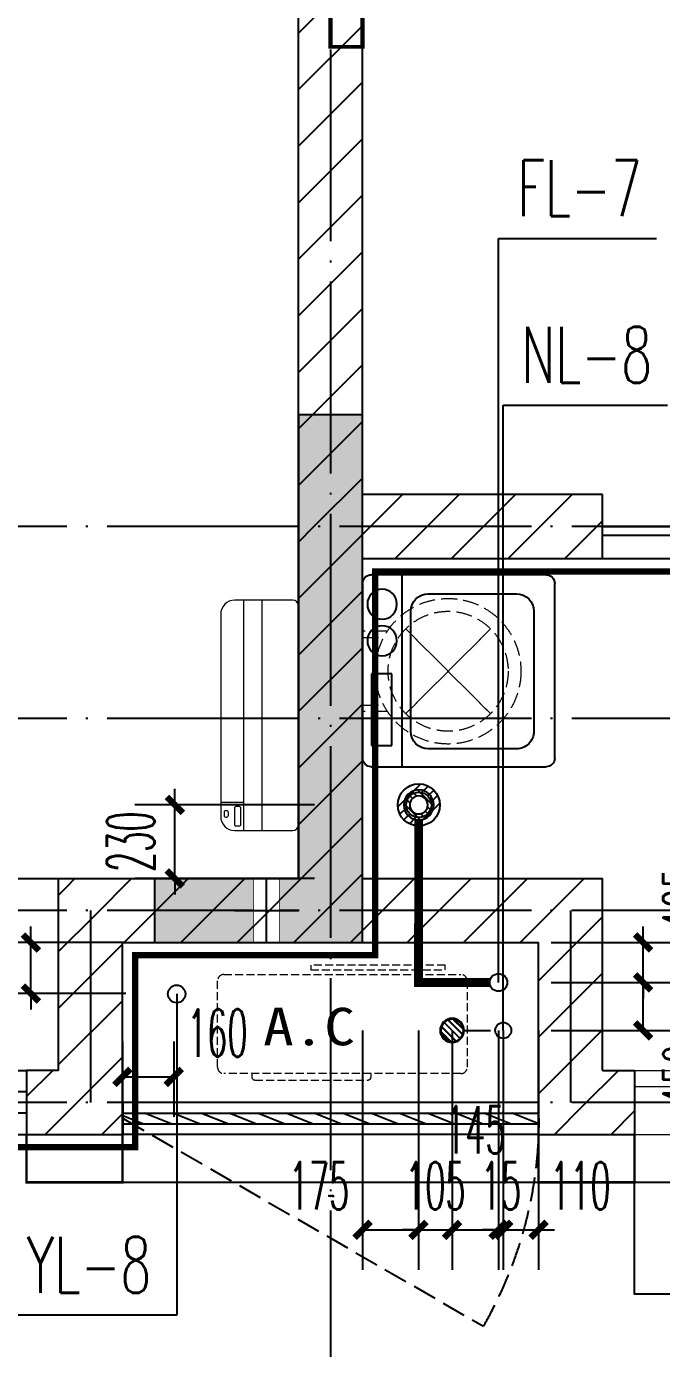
# Model space of a CAD drawing. Extents: x 27938 to 1507990, y 110129 to 923079.
# Drawn here: x 1241014 to 1242998, y 580054 to 584188 of the extents above; entities that cross this region are included whole.
import ezdxf

# ---------------------------------------------------------------- set-up
doc = ezdxf.new("R2010")
doc.units = 0
doc.header["$LTSCALE"] = 1000
doc.header["$MEASUREMENT"] = 0
for name, pattern in [('$1$DASH', [0.35, 0.25, -0.1]), ('DASH', [0.35, 0.25, -0.1]), ('DOTE', [2.42, 2, -0.2, 0.02, -0.2])]:
    doc.linetypes.add(name, pattern=pattern)
for name, color, linetype in [('----建筑底图', 8, 'Continuous'), ('3.5方案汇报，与郭总、侯月琴确定户型_t8$0$2020.03.04 -1安徽标准化洋房户型(UA）_t8_t8$0$看线', 154, 'Continuous'), ('COLUMN', 9, 'Continuous'), ('DIM_SYMB', 3, 'Continuous'), ('DIM_凝结', 150, 'Continuous'), ('DIM_废水', 31, 'Continuous'), ('DIM_雨水', 4, 'Continuous'), ('DOTE', 1, 'Continuous'), ('EQUIP_地漏', 7, 'Continuous'), ('LVTRY', 6, 'Continuous'), ('PIPE-废水', 31, 'TG_F'), ('PUB_HATCH', 8, 'Continuous'), ('PUB_TEXT', 4, 'Continuous'), ('VPIPE-凝结', 150, 'N'), ('VPIPE-废水', 31, 'Continuous'), ('VPIPE-雨水', 4, 'Y'), ('WALL', 9, 'Continuous'), ('WINDOW', 4, 'Continuous'), ('WINDOW_TEXT', 7, 'Continuous'), ('机电标识类', 1, 'Continuous'), ('看线', 251, 'Continuous')]:
    doc.layers.add(name, color=color, linetype=linetype)
for name, color, linetype, lineweight in [('EQUIP-消防', 3, 'Continuous', 20), ('平面-栏杆', 135, 'Continuous', 15), ('平面-看线', 45, 'Continuous', 15), ('平面-空调室内机', 176, 'Continuous', 9), ('平面-空调预留孔', 173, 'Continuous', 15), ('空调', 76, 'Continuous', 13), ('粉刷', 251, 'Continuous', 9)]:
    doc.layers.add(name, color=color, linetype=linetype, lineweight=lineweight)
doc.styles.add('_TCH_DIM_T3', font='SIMPLEX.shx', dxfattribs={"width": 0.494118, "bigfont": 'GBCBIG.shx'})
doc.styles.add('_TCH_WINDOW', font='SIMPLEX.shx', dxfattribs={"width": 0.7, "height": 3.5, "bigfont": 'GBCBIG.shx'})
doc.styles.add('_TWT_SERIAL', font='SIMPLEX', dxfattribs={"width": 0.8, "height": 3.5, "bigfont": 'HZTXT'})
doc.styles.get("Standard").update_dxf_attribs({"font": 'gbenor.shx', "bigfont": 'gbcbig.shx'})
doc.styles.add('TG_LINETYPE', font='SIMPLEX', dxfattribs={"width": 0.8, "height": 3, "bigfont": 'HZTXT'})
doc.styles.add('房间名称', font='TSSDENG', dxfattribs={"width": 0.8, "bigfont": 'HZTXT'})
doc.styles.add('黑体', font='simhei.ttf')
doc.linetypes.add('N', pattern='A,3,-0.2,["N",Standard,S=0.25,R=0,X=-0.1,Y=-0.115],-0.2', length=3.4)
doc.linetypes.add('TG_F', pattern='A,2,-0.3,["F",TG_LINETYPE,S=0.1,R=0,X=-0.23,Y=-0.15],0', length=2.3)
doc.linetypes.add('Y', pattern='A,3,-0.2,["Y",Standard,S=0.25,R=0,X=-0.1,Y=-0.115],-0.2', length=3.4)
doc.dimstyles.new('_TWT_ARCH&&50', dxfattribs={"dimtxt": 148.75, "dimasz": 50, "dimexe": 125, "dimexo": 150, "dimgap": 63.125, "dimtad": 1, "dimdec": 0, "dimzin": 0, "dimdsep": 46, "dimtxsty": '_TCH_DIM_T3', "dimblk": 'ARCHTICK', "dimcen": 0.09, "dimclrt": 7, "dimazin": 2, "dimtfac": 1, "dimtdec": 0, "dimtix": 1, "dimtmove": 2, "dimatfit": 3, "dimfxl": 100, "dimtolj": 1, "dimtzin": 0, "dimarcsym": 0})
pattern_1 = [(45, (0, 89.76), (-88.3884, 88.3884), [])]

# ---------------------------------------------------------------- blocks, each defined once
blk = doc.blocks.new('GFDGFSDFGD')
at = {"layer": 'PUB_HATCH'}
blk.add_hatch(color=256, dxfattribs=at).paths.add_polyline_path([(460766.6, 364323.7), (461416.6, 364323.7), (461416.6, 365973.7), (461216.6, 365973.7), (461216.6, 364523.7), (460766.6, 364523.7)])
at = {"layer": 'COLUMN', "color": 6}
for p, q in [((461416.6, 365973.7), (461216.6, 365973.7)), ((461216.6, 365973.7), (461216.6, 364523.7)), ((461416.6, 364323.7), (461416.6, 365973.7)), ((461216.6, 364523.7), (460766.6, 364523.7)), ((460766.6, 364523.7), (460766.6, 364323.7)), ((460766.6, 364323.7), (461416.6, 364323.7))]:
    blk.add_line(p, q, dxfattribs=at)
blk = doc.blocks.new('dongkong')
blk.add_wipeout([(-603756, 210771), (-603756, 210570.8), (-603836, 210570.8), (-603836, 210771)])
at = {"layer": '机电标识类', "color": 250, "linetype": 'DASH', "ltscale": 400}
for p, q in [((-603796, 210771), (-603796, 210570.8)), ((-603896, 210670.7), (-603696, 210670.7))]:
    blk.add_line(p, q, dxfattribs=at)
at = {"layer": '空调', "color": 6, "linetype": 'DASH', "const_width": 2}
blk.add_lwpolyline([(-603756, 210771), (-603756, 210570.8), (-603836, 210570.8), (-603836, 210771)], close=True, dxfattribs=at)
blk = doc.blocks.new('A$C001338C2')
for p, q in [((845, 303.6), (55, 303.6)), ((109.1, 214.8), (109.1, 303.6)), ((0, 248.6), (0, 22)), ((900, 22), (900, 248.6)), ((22, 0), (878, 0))]:
    blk.add_line(p, q)
at = {"lineweight": 5}
for p, q in [((900, 214.8), (0, 214.8)), ((900, 143.2), (0, 143.2))]:
    blk.add_line(p, q, dxfattribs=at)
for points in [[(73.1, 275), (56.8, 275, -0.414214), (51.3, 280.5), (51.3, 283.4, -0.414214), (56.8, 288.9), (73.1, 288.9, -0.414214), (78.6, 283.4), (78.6, 280.5, -0.414214)], [(89.2, 226.4), (22.2, 226.4, -0.414214), (16.7, 231.9), (16.7, 243.1, -0.414214), (22.2, 248.6), (89.2, 248.6, -0.414214), (94.7, 243.1), (94.7, 231.9, -0.414214)]]:
    blk.add_lwpolyline(points, format="xyb", close=True)
for centre, radius, start, end in [((55, 248.6), 55, 90, 180), ((845, 248.6), 55, 360, 90), ((22, 22), 22, 180, 270), ((878, 22), 22, 270, 360)]:
    blk.add_arc(centre, radius, start, end)
blk = doc.blocks.new('$TwtSys$00000141')
at = {"color": 1}
for p, q in [((-47.1, 3.8), (-5, 45.9)), ((-47.1, 3.8), (-5, 45.9)), ((-43.6, -17.5), (17.5, 43.6)), ((-43.6, -17.5), (17.5, 43.6)), ((-33.2, -33.2), (33.2, 33.2)), ((-33.2, -33.2), (33.2, 33.2)), ((-16.2, -43.5), (43.8, 16.4)), ((-16.2, -43.5), (43.8, 16.4)), ((5.7, -46.1), (46.1, -5.7)), ((5.7, -46.1), (46.1, -5.7))]:
    blk.add_line(p, q, dxfattribs=at)
blk.add_circle((0, 0), 47, dxfattribs=at)
blk.add_circle((0, 0), 47, dxfattribs=at)
blk = doc.blocks.new('RECTANG')
for p, q in [((1, 1), (0, 1)), ((0, 1), (0, 0)), ((1, 0), (1, 1)), ((0, 0), (1, 0))]:
    blk.add_line(p, q)
blk = doc.blocks.new('洗衣机')
at = {"layer": 'LVTRY'}
for p, q in [((3791567.4, 243472.1), (3791021, 243472.1)), ((3791116.5, 243472.1), (3791116.5, 242871.5)), ((3790993.7, 243444.5), (3790993.7, 242899.1)), ((3791199, 243412.7), (3791474.9, 243412.7)), ((3791594.6, 242899.1), (3791594.6, 243444.5)), ((3791145.1, 242982.5), (3791145.1, 243358)), ((3791528.8, 243358), (3791528.8, 242982.5)), ((3791474.9, 242927.8), (3791199, 242927.8)), ((3791021, 242871.5), (3791567.4, 242871.5))]:
    blk.add_line(p, q, dxfattribs=at)
at = {"layer": 'LVTRY', "extrusion": (0, 0, -1)}
for centre, major_axis, start_param, end_param in [((3791021, 243444.5), (0, 27.6), -1.570796, 0), ((3791567.4, 243444.5), (0, 27.6), 0, 1.570796), ((3791055.1, 243379.8), (0, 46.9), 3.141593, 9.424778), ((3791199, 243358), (0, 54.7), 4.712389, 6.283185), ((3791474.9, 243358), (0, 54.7), 0, 1.570796), ((3791055.1, 243265.7), (0, 46.9), 3.141593, 9.424778), ((3791199, 242982.5), (0, 54.7), 3.141593, 4.712389), ((3791474.9, 242982.5), (0, 54.7), 1.570796, 3.141593), ((3791021, 242899.1), (0, 27.6), 3.141593, 4.712389), ((3791567.4, 242899.1), (0, 27.6), 1.570796, 3.141593)]:
    blk.add_ellipse(centre, major_axis=major_axis, ratio=0.986385, start_param=start_param, end_param=end_param, dxfattribs=at)
at = {"layer": 'LVTRY', "xscale": 63.25620569481588, "yscale": 224.5369532744355, "zscale": 64.12934308941763, "rotation": 180}
blk.add_blockref('RECTANG', (3791085.2, 243162.4), dxfattribs=at)
blk = doc.blocks.new('$TwtSys$00000543')
for p, q in [((-93.6, -8.5), (8.5, 93.6)), ((12.5, 55), (41.7, 84.2)), ((39.9, 39.9), (66.5, 66.5)), ((-8.5, -93.6), (93.6, 8.5)), ((55, 12.5), (84.2, 41.7)), ((-84.2, -41.7), (-55, -12.5)), ((-66.5, -66.5), (-39.9, -39.9)), ((-41.7, -84.2), (-12.5, -55))]:
    blk.add_line(p, q)
for radius in [94, 56.4]:
    blk.add_circle((0, 0), radius)
blk = doc.blocks.new('dnfhfn')
at = {"linetype": '$1$DASH', "ltscale": 0.2}
for p, q in [((101.9, 495, 0), (121.9, 495, 0)), ((101.9, 417.2, 0), (101.9, 495, 0)), ((121.9, 495, 0), (121.9, 429, 0)), ((353.1, 495, 0), (333.1, 495, 0)), ((333.1, 495, 0), (333.1, 429, 0)), ((353.1, 417.2, 0), (353.1, 495, 0))]:
    blk.add_line(p, q, dxfattribs=at)
at = {"linetype": '$1$DASH', "ltscale": 0.2, "elevation": 0}
for points in [[(94.9, 360.1), (94.9, 360.1), (360.1, 94.9), (360.1, 94.9)], [(360.1, 360.1), (94.9, 94.9), (94.9, 94.9), (360.1, 360.1)]]:
    blk.add_lwpolyline(points, close=True, dxfattribs=at)
at = {"linetype": '$1$DASH', "ltscale": 0.2}
for radius in [227.5, 187.5]:
    blk.add_circle((227.5, 227.5, 0), radius, dxfattribs=at)
blk = doc.blocks.new('gsergvr')
at = {"layer": '平面-空调预留孔', "linetype": 'DASH', "ltscale": 0.1}
for p, q in [((34075.4, 17176.2), (34075.4, 17166.2)), ((34085.4, 17156.2), (34438.2, 17156.2)), ((34448.2, 17166.2), (34448.2, 17176.2))]:
    blk.add_line(p, q, dxfattribs=at)
blk.add_lwpolyline([(34728.6, 17176.2), (33988.6, 17176.2, -0.414214), (33968.6, 17196.2), (33968.6, 17466.2, -0.414214), (33988.6, 17486.2), (34728.6, 17486.2, -0.414214), (34748.6, 17466.2), (34748.6, 17196.2, -0.414214)], format="xyb", close=True, dxfattribs=at)
blk.add_lwpolyline([(34679.3, 17515.3), (34259.5, 17515.3), (34259.5, 17500.2), (34679.3, 17500.2)], close=True, dxfattribs=at)
for centre, start, end in [((34085.4, 17166.2), 180, 270), ((34438.2, 17166.2), 270, 0)]:
    blk.add_arc(centre, 10, start, end, dxfattribs=at)
at = {"layer": '平面-空调预留孔', "color": 251, "linetype": 'DASH', "ltscale": 0.1, "true_color": 0x636466, "style": '黑体', "width": 1.2}
blk.add_text('A.C', height=117.05, dxfattribs=at).set_placement((34110.9, 17264.8))
blk = doc.blocks.new('rtyryrtyeeretee')
at = {"layer": '平面-空调预留孔'}
blk.add_blockref('gsergvr', (635673.5, 326705.8), dxfattribs=at)
blk = doc.blocks.new('GDGDRGDGDRGDR')
blk.add_blockref('rtyryrtyeeretee', (-208678.3, 97240.1))
blk = doc.blocks.new('FSFSFSFSEG')
at = {"layer": 'EQUIP-消防', "const_width": 12.8}
blk.add_lwpolyline([(136866.6, 335152.5), (136466.6, 335152.5), (136466.6, 335052.5), (136866.6, 335052.5)], close=True, dxfattribs=at)
at = {"layer": 'PUB_TEXT', "color": 7, "true_color": 0xffffff, "style": '房间名称', "width": 0.8}
blk.add_text('rD', height=64.8, dxfattribs=at).set_placement((136633.7, 335069))
blk = doc.blocks.new('GHFHFHTFHCSDCS')
at = {"rotation": 89.99999999297357}
blk.add_blockref('FSFSFSFSEG', (796469.1, 230657.2), dxfattribs=at)
blk = doc.blocks.new('$DorLib2D$00000138')
at = {"color": 0, "linetype": 'Continuous'}
for p, q in [((-0.2875, 0), (-0.2875, 0.1538)), ((-0.2875, 0.1538), (0, 0.1538)), ((0, 0.1538), (0, 0)), ((0.2875, 0.1538), (0, 0.1538)), ((0.2875, 0), (0.2875, 0.1538)), ((-0.5, -0.1399), (-0.5, 0)), ((-0.5, 0), (-0.2188, 0)), ((0, 0), (-0.2875, 0)), ((-0.2188, 0), (-0.2188, -0.1399)), ((0, 0), (0.2875, 0)), ((0.2188, 0), (0.2188, -0.1399)), ((0.5, 0), (0.2188, 0)), ((0.5, 0), (0.5, -0.1946)), ((0.5, -0.1399), (0.5, 0)), ((-0.2188, -0.1399), (-0.5, -0.1399)), ((0.2188, -0.1399), (0.5, -0.1399)), ((-0.1857, -0.186), (-0.037, -0.186)), ((-0.037, -0.186), (-0.1019, -0.2583)), ((-0.1019, -0.2583), (-0.1019, -0.186)), ((0.1857, -0.186), (0.037, -0.186)), ((0.037, -0.186), (0.1019, -0.2583)), ((0.1019, -0.2583), (0.1019, -0.186))]:
    blk.add_line(p, q, dxfattribs=at)
blk = doc.blocks.new('$WINLIB2D$00000039')
at = {"color": 0}
for points in [[(-0.5, 0.5), (-0.5, -0.5)], [(0.5, 0.5), (-0.5, 0.5)], [(0.5, -0.5), (0.5, 0.5)], [(-0.5, 0.1667), (0.5, 0.1667)], [(-0.3839, -0.1667), (-0.448, 0.1667)], [(-0.3159, -0.1667), (-0.38, 0.1667)], [(-0.2479, -0.1667), (-0.312, 0.1667)], [(-0.1799, -0.1667), (-0.244, 0.1667)], [(-0.1119, -0.1667), (-0.176, 0.1667)], [(-0.0439, -0.1667), (-0.108, 0.1667)], [(0.0241, -0.1667), (-0.04, 0.1667)], [(0.0921, -0.1667), (0.028, 0.1667)], [(0.16, -0.1667), (0.0959, 0.1667)], [(0.228, -0.1667), (0.1639, 0.1667)], [(0.296, -0.1667), (0.2319, 0.1667)], [(0.364, -0.1667), (0.2999, 0.1667)], [(0.432, -0.1667), (0.3679, 0.1667)], [(0.5, -0.1667), (0.4359, 0.1667)], [(-0.4519, -0.1667), (-0.5, 0.0836)], [(-0.5, -0.1667), (0.5, -0.1667)], [(0.5, -0.5), (-0.5, -0.5)]]:
    blk.add_lwpolyline(points, dxfattribs=at)
blk = doc.blocks.new('$WINLIB2D$00000001')
at = {"color": 0}
for points in [[(-0.5, 0.5), (-0.5, -0.5)], [(-0.5, 0.5), (0.5, 0.5)], [(0.5, -0.5), (0.5, 0.5)], [(0.5, 0.1667), (-0.5, 0.1667)], [(0.5, -0.1667), (-0.5, -0.1667)], [(-0.5, -0.5), (0.5, -0.5)]]:
    blk.add_lwpolyline(points, dxfattribs=at)
blk = doc.blocks.new('A$C149A4CC3')
at = {"layer": 'PUB_HATCH'}
h = blk.add_hatch(dxfattribs=at)
h.set_pattern_fill('普通砖', color=256, scale=50, style=0)
h.set_pattern_definition(pattern_1)
h.paths.add_polyline_path([(16550, -25810.1), (16483.3, -25710.1), (16350, -25710.1), (16350, -25810.1)])
at = {"color": 8, "const_width": 8}
for points in [[(15050, -25810.1), (15050, -25960.1), (14750, -25960.1), (14750, -25810.1)], [(16650, -25810.1), (16650, -25960.1), (16350, -25960.1), (16350, -25810.1)]]:
    blk.add_lwpolyline(points, dxfattribs=at)
at = {"layer": '3.5方案汇报，与郭总、侯月琴确定户型_t8$0$2020.03.04 -1安徽标准化洋房户型(UA）_t8_t8$0$看线', "color": 8, "ltscale": 10}
blk.add_line((12600, -25010.1), (14850, -25010.1), dxfattribs=at)
at = {"layer": 'DOTE', "color": 169, "linetype": 'DOTE', "ltscale": 0.3}
for p, q in [((15699.8, -16610.1), (15700, -26899.5)), ((25039.9, -23910.1), (-25818.8, -23910.1)), ((25039.9, -24510.1), (-25818.8, -24510.1)), ((25039.9, -25110.1), (-25818.8, -25110.1)), ((14950, -25110.1), (14950, -25710.1)), ((16450, -25110.1), (16450, -25710.1)), ((25039.9, -25710.1), (-25818.8, -25710.1))]:
    blk.add_line(p, q, dxfattribs=at)
at = {"layer": 'VPIPE-凝结', "color": 8, "ltscale": 0.1}
blk.add_lwpolyline([(16117.6, -25485.1), (16200, -25485.1)], dxfattribs=at)
at = {"layer": 'WALL', "color": 8}
for p, q in [((16350, -25810.1), (16350, -25710.1)), ((14750, -25810.1), (15050, -25810.1)), ((16350, -25810.1), (16550, -25810.1)), ((16550, -25810.1), (16550, -25810.1)), ((16550, -25810.1), (16650, -25810.1))]:
    blk.add_line(p, q, dxfattribs=at)
at = {"layer": 'WINDOW', "color": 8, "linetype": 'DASH', "ltscale": 0.3}
blk.add_lwpolyline([(15051.9, -25760.1), (16177.8, -26410.1, 0.131652), (16351.9, -25760.1)], format="xyb", dxfattribs=at)
at = {"layer": '平面-栏杆', "color": 8}
for points in [[(16650, -25660.1), (21300, -25660.1)], [(16650, -25710.1), (21300, -25710.1)]]:
    blk.add_lwpolyline(points, dxfattribs=at)
at = {"layer": '平面-看线', "color": 8}
blk.add_lwpolyline([(16650, -25610.1), (21300, -25610.1)], dxfattribs=at)
at = {"layer": '平面-看线', "color": 8, "linetype": 'DASH'}
blk.add_lwpolyline([(16650, -25810.1), (21300, -25810.1)], dxfattribs=at)
at = {"layer": '看线', "color": 8, "ltscale": 0.5}
for points in [[(16350, -25960.1), (15050, -25960.1)], [(21300, -25960.1), (16650, -25960.1)], [(18650, -25960.1), (18650, -26310.1), (16650, -26310.1), (16650, -25960.1)]]:
    blk.add_lwpolyline(points, dxfattribs=at)
at = {"color": 8}
for name in ['GFDGFSDFGD', 'GHFHFHTFHCSDCS']:
    blk.add_blockref(name, (-445616.6, -389533.8), dxfattribs=at)
at = {"layer": 'EQUIP_地漏', "color": 8, "xscale": 0.7000000000000001, "yscale": 0.7000000000000001, "zscale": 0.7000000000000001}
blk.add_blockref('$TwtSys$00000543', (15975.9, -24780.1), dxfattribs=at)
at = {"layer": 'EQUIP_地漏', "color": 8, "xscale": -0.8, "yscale": 0.8, "zscale": 0.8, "rotation": 359.9999999999931}
blk.add_blockref('$TwtSys$00000141', (16080, -25485.1), dxfattribs=at)
at = {"layer": 'WINDOW', "color": 8}
ref = blk.add_blockref('$WINLIB2D$00000039', (15701, -25760.1), dxfattribs=dict(at, xscale=1299.999999983003, yscale=100, zscale=1299.999999983003))
ref.add_attrib('A', 'BYC1322a', (15693.5, -26004.7), dxfattribs={"layer": 'WINDOW_TEXT', "color": 8, "ltscale": 0.5, "height": 4.25, "style": '_TCH_WINDOW', "width": 0.494118})
at = {"layer": '平面-空调预留孔', "color": 8, "rotation": 90}
blk.add_blockref('dnfhfn', (16295.1, -24589.7, 0), dxfattribs=at)
at = {"layer": '平面-空调预留孔', "color": 8, "xscale": 0.800000000046565, "yscale": 0.800000000046565, "zscale": 0.800000000046565, "rotation": 90.00000023343016}
blk.add_blockref('A$C001338C2', (15599.8, -24860.1), dxfattribs=at)
at = {"layer": '粉刷', "color": 8}
blk.add_blockref('洗衣机', (-3775193.7, -267532.5), dxfattribs=at)
at = {"layer": '平面-空调室内机', "color": 8, "ltscale": 0.3, "xscale": -1, "rotation": 180}
blk.add_blockref('dongkong', (619295.9, 185560.7), dxfattribs=at)
at = {"color": 8, "linetype": 'DASH', "ltscale": 0.8, "const_width": 20}
blk.add_lwpolyline([(25140, -24650.1), (22160, -24650.1), (22160, -24050.1), (15840, -24050.1), (15840, -25250.1), (15090, -25250.1), (15090, -25850.1), (9909, -25850.1), (9909.9, -25250.1), (9160, -25250.1), (9160, -24050.1), (2840, -24050.1), (2840, -24650.1), (0, -24650.1)], dxfattribs=at)
at = {"color": 8}
blk.add_blockref('GDGDRGDGDRGDR', (-445616.6, -466742.2), dxfattribs=at)
at = {"layer": 'PUB_HATCH'}
h = blk.add_hatch(dxfattribs=at)
h.set_pattern_fill('普通砖', color=256, scale=50, style=0)
h.set_pattern_definition(pattern_1)
h.paths.add_polyline_path([(15733.3, -23910.1), (15800, -23810.1), (15800, -20810.1), (15600, -21010.1), (15600, -23910.1)])
h = blk.add_hatch(dxfattribs=at)
h.set_pattern_fill('普通砖', color=256, scale=50, style=0)
h.set_pattern_definition(pattern_1)
h.paths.add_polyline_path([(15800, -24010.1), (16550.1, -24010.1), (16550.1, -23810.1), (15800, -23810.1), (15733.3, -23910.1)])
h = blk.add_hatch(dxfattribs=at)
h.set_pattern_fill('普通砖', color=256, scale=50, style=0)
h.set_pattern_definition(pattern_1)
h.paths.add_polyline_path([(15700, -25076.8), (15800, -25010.1), (15800, -24010.1), (15733.3, -23910.1), (15600, -23910.1), (15600, -25010.1)])
h = blk.add_hatch(dxfattribs=at)
h.set_pattern_fill('普通砖', color=256, scale=50, style=0)
h.set_pattern_definition(pattern_1)
h.paths.add_polyline_path([(14850, -25010.1), (15050, -25210.1), (15700, -25210.1), (15700, -25076.8), (15600, -25010.1)])
h = blk.add_hatch(dxfattribs=at)
h.set_pattern_fill('普通砖', color=256, scale=50, style=0)
h.set_pattern_definition(pattern_1)
h.paths.add_polyline_path([(14850, -25610.1), (15050, -25810.1), (15050, -25210.1), (14850, -25010.1)])
h = blk.add_hatch(dxfattribs=at)
h.set_pattern_fill('普通砖', color=256, scale=50, style=0)
h.set_pattern_definition(pattern_1)
h.paths.add_polyline_path([(15700, -25076.8), (15700, -25210.1), (16350, -25210.1), (16550, -25010.1), (15800, -25010.1)])
h = blk.add_hatch(dxfattribs=at)
h.set_pattern_fill('普通砖', color=256, scale=50, style=0)
h.set_pattern_definition(pattern_1)
h.paths.add_polyline_path([(16483.3, -25710.1), (16550, -25610.1), (16550, -25010.1), (16350, -25210.1), (16350, -25710.1)])
h = blk.add_hatch(dxfattribs=at)
h.set_pattern_fill('普通砖', color=256, scale=50, style=0)
h.set_pattern_definition(pattern_1)
h.paths.add_polyline_path([(14850, -25610.1), (14750, -25610.1), (14750, -25810.1), (15050, -25810.1)])
h = blk.add_hatch(dxfattribs=at)
h.set_pattern_fill('普通砖', color=256, scale=50, style=0)
h.set_pattern_definition(pattern_1)
h.paths.add_polyline_path([(16483.3, -25710.1), (16550, -25810.1), (16650, -25810.1), (16650, -25610.1), (16550, -25610.1)])
at = {"layer": 'WALL', "color": 8}
for p, q in [((15800, -23810.1), (15800, -20810.1)), ((15600, -23910.1), (15600, -21010.1)), ((16550.1, -23810.1), (15800, -23810.1)), ((16550.1, -24010.1), (16550.1, -23810.1)), ((15600, -25010.1), (15600, -23910.1)), ((15800, -24010.1), (16550.1, -24010.1)), ((15800, -25010.1), (15800, -24010.1)), ((14850, -25010.1), (15600, -25010.1)), ((14850, -25610.1), (14850, -25010.1)), ((15800, -25010.1), (16550, -25010.1)), ((16550, -25610.1), (16550, -25010.1)), ((15050, -25210.1), (15700, -25210.1)), ((15050, -25810.1), (15050, -25210.1)), ((15700, -25210.1), (16350, -25210.1)), ((16350, -25710.1), (16350, -25210.1)), ((14850, -25610.1), (14750, -25610.1)), ((14750, -25610.1), (14750, -25810.1)), ((16550, -25610.1), (16650, -25610.1)), ((16650, -25610.1), (16650, -25810.1))]:
    blk.add_line(p, q, dxfattribs=at)
at = {"layer": 'WINDOW', "color": 8}
blk.add_line((16550.1, -24010.1), (18150.1, -24010.1), dxfattribs=at)
ref = blk.add_blockref('$DorLib2D$00000138', (17350.1, -23910.1), dxfattribs=dict(at, xscale=1600, yscale=200, zscale=1600, rotation=1.055716874123975e-09))
ref.add_attrib('A', 'TLM1623', (17343.6, -24204.7), dxfattribs={"layer": 'WINDOW_TEXT', "color": 8, "ltscale": 0.5, "height": 4.25, "rotation": 0, "style": '_TCH_WINDOW', "width": 0.494118})
ref = blk.add_blockref('$WINLIB2D$00000001', (13950, -25710.1), dxfattribs=dict(at, xscale=1600, yscale=-200, zscale=1600))
ref.add_attrib('A', 'TC1617', (13944.8, -25432.3), dxfattribs={"layer": 'WINDOW_TEXT', "color": 8, "ltscale": 0.5, "height": 4.25, "style": '_TCH_WINDOW', "width": 0.494118})
blk = doc.blocks.new('_ArchTick')
at = {"color": 0, "linetype": 'ByBlock', "const_width": 0.4}
blk.add_lwpolyline([(-0.5, -0.5), (0.5, 0.5)], dxfattribs=at)
blk = doc.blocks.new('*D470')
at = {"layer": 'Defpoints', "color": 0}
for p in [(1241313.6, 581164.1), (1241474, 581164.1), (1241474, 580903.6)]:
    blk.add_point(p, dxfattribs=at)
at = {"layer": 'DIM_SYMB', "color": 0, "lineweight": -2}
for p, q in [((1241313.6, 581014.1), (1241313.6, 580778.6)), ((1241474, 581014.1), (1241474, 580778.6)), ((1241313.6, 580903.6), (1241474, 580903.6))]:
    blk.add_line(p, q, dxfattribs=at)
at = {"layer": 'DIM_SYMB', "color": 0, "lineweight": -2, "xscale": 50, "yscale": 50, "zscale": 50, "rotation": 180}
blk.add_blockref('_ArchTick', (1241313.6, 580903.6), dxfattribs=at)
at = {"layer": 'DIM_SYMB', "color": 0, "lineweight": -2, "xscale": 50, "yscale": 50, "zscale": 50}
blk.add_blockref('_ArchTick', (1241474, 580903.6), dxfattribs=at)
at = {"layer": 'DIM_SYMB', "color": 7, "insert": (1241609.8, 581041.1), "char_height": 148.75, "attachment_point": 5, "style": '_TCH_DIM_T3'}
blk.add_mtext('\\A1;160', dxfattribs=at)
blk = doc.blocks.new('*D471')
at = {"layer": 'Defpoints', "color": 0}
for p in [(1241027.5, 581324), (1241474, 581324), (1241474, 581164.1)]:
    blk.add_point(p, dxfattribs=at)
at = {"layer": 'DIM_SYMB', "color": 0, "lineweight": -2}
for p, q in [((1241027.5, 581324), (1241027.5, 581374)), ((1241324, 581324), (1240902.5, 581324)), ((1241027.5, 581164.1), (1241027.5, 581324)), ((1241324, 581164.1), (1240902.5, 581164.1)), ((1241027.5, 581164.1), (1241027.5, 581114.1))]:
    blk.add_line(p, q, dxfattribs=at)
at = {"layer": 'DIM_SYMB', "color": 0, "lineweight": -2, "xscale": 50, "yscale": 50, "zscale": 50}
for p, rotation in [((1241027.5, 581324), 270), ((1241027.5, 581164.1), 90)]:
    blk.add_blockref('_ArchTick', p, dxfattribs=dict(at, rotation=rotation))
at = {"layer": 'DIM_SYMB', "color": 7, "insert": (1240890, 581244), "char_height": 148.75, "attachment_point": 5, "rotation": 90, "style": '_TCH_DIM_T3'}
blk.add_mtext('\\A1;160', dxfattribs=at)
blk = doc.blocks.new('*D472')
at = {"layer": 'Defpoints', "color": 0}
for p in [(1242063.6, 581199), (1242238.5, 581199), (1242238.5, 580425.7)]:
    blk.add_point(p, dxfattribs=at)
at = {"layer": 'DIM_SYMB', "color": 0, "lineweight": -2}
for p, q in [((1242063.6, 581049), (1242063.6, 580300.7)), ((1242238.5, 581049), (1242238.5, 580300.7)), ((1242063.6, 580425.7), (1242238.5, 580425.7))]:
    blk.add_line(p, q, dxfattribs=at)
at = {"layer": 'DIM_SYMB', "color": 0, "lineweight": -2, "xscale": 50, "yscale": 50, "zscale": 50, "rotation": 180}
blk.add_blockref('_ArchTick', (1242063.6, 580425.7), dxfattribs=at)
at = {"layer": 'DIM_SYMB', "color": 0, "lineweight": -2, "xscale": 50, "yscale": 50, "zscale": 50}
blk.add_blockref('_ArchTick', (1242238.5, 580425.7), dxfattribs=at)
at = {"layer": 'DIM_SYMB', "color": 7, "insert": (1241927.8, 580563.2), "char_height": 148.75, "attachment_point": 5, "style": '_TCH_DIM_T3'}
blk.add_mtext('\\A1;175', dxfattribs=at)
blk = doc.blocks.new('*D473')
at = {"layer": 'Defpoints', "color": 0}
for p in [(1242238.5, 581199), (1242343.6, 581199), (1242343.6, 580425.7)]:
    blk.add_point(p, dxfattribs=at)
at = {"layer": 'DIM_SYMB', "color": 0, "lineweight": -2}
for p, q in [((1242238.5, 581049), (1242238.5, 580300.7)), ((1242343.6, 581049), (1242343.6, 580300.7)), ((1242238.5, 580425.7), (1242188.5, 580425.7)), ((1242238.5, 580425.7), (1242343.6, 580425.7)), ((1242343.6, 580425.7), (1242393.6, 580425.7))]:
    blk.add_line(p, q, dxfattribs=at)
at = {"layer": 'DIM_SYMB', "color": 0, "lineweight": -2, "xscale": 50, "yscale": 50, "zscale": 50}
blk.add_blockref('_ArchTick', (1242238.5, 580425.7), dxfattribs=at)
at = {"layer": 'DIM_SYMB', "color": 0, "lineweight": -2, "xscale": 50, "yscale": 50, "zscale": 50, "rotation": 180}
blk.add_blockref('_ArchTick', (1242343.6, 580425.7), dxfattribs=at)
at = {"layer": 'DIM_SYMB', "color": 7, "insert": (1242291.1, 580563.2), "char_height": 148.75, "attachment_point": 5, "style": '_TCH_DIM_T3'}
blk.add_mtext('\\A1;105', dxfattribs=at)
blk = doc.blocks.new('*D474')
at = {"layer": 'Defpoints', "color": 0}
for p in [(1242343.6, 581199), (1242488.6, 581199), (1242488.6, 580425.7)]:
    blk.add_point(p, dxfattribs=at)
at = {"layer": 'DIM_SYMB', "color": 0, "lineweight": -2}
for p, q in [((1242343.6, 581049), (1242343.6, 580300.7)), ((1242488.6, 581049), (1242488.6, 580300.7)), ((1242343.6, 580425.7), (1242488.6, 580425.7))]:
    blk.add_line(p, q, dxfattribs=at)
at = {"layer": 'DIM_SYMB', "color": 0, "lineweight": -2, "xscale": 50, "yscale": 50, "zscale": 50, "rotation": 180}
blk.add_blockref('_ArchTick', (1242343.6, 580425.7), dxfattribs=at)
at = {"layer": 'DIM_SYMB', "color": 0, "lineweight": -2, "xscale": 50, "yscale": 50, "zscale": 50}
blk.add_blockref('_ArchTick', (1242488.6, 580425.7), dxfattribs=at)
at = {"layer": 'DIM_SYMB', "color": 7, "insert": (1242416.1, 580738.2), "char_height": 148.75, "attachment_point": 5, "style": '_TCH_DIM_T3'}
blk.add_mtext('\\A1;145', dxfattribs=at)
blk = doc.blocks.new('*D475')
at = {"layer": 'Defpoints', "color": 0}
for p in [(1242488.6, 581199), (1242503.6, 581199), (1242503.6, 580425.7)]:
    blk.add_point(p, dxfattribs=at)
at = {"layer": 'DIM_SYMB', "color": 0, "lineweight": -2}
for p, q in [((1242488.6, 581049), (1242488.6, 580300.7)), ((1242503.6, 581049), (1242503.6, 580300.7)), ((1242488.6, 580425.7), (1242438.6, 580425.7)), ((1242488.6, 580425.7), (1242503.6, 580425.7)), ((1242503.6, 580425.7), (1242553.6, 580425.7))]:
    blk.add_line(p, q, dxfattribs=at)
at = {"layer": 'DIM_SYMB', "color": 0, "lineweight": -2, "xscale": 50, "yscale": 50, "zscale": 50}
blk.add_blockref('_ArchTick', (1242488.6, 580425.7), dxfattribs=at)
at = {"layer": 'DIM_SYMB', "color": 0, "lineweight": -2, "xscale": 50, "yscale": 50, "zscale": 50, "rotation": 180}
blk.add_blockref('_ArchTick', (1242503.6, 580425.7), dxfattribs=at)
at = {"layer": 'DIM_SYMB', "color": 7, "insert": (1242496.1, 580563.2), "char_height": 148.75, "attachment_point": 5, "style": '_TCH_DIM_T3'}
blk.add_mtext('\\A1;15', dxfattribs=at)
blk = doc.blocks.new('*D476')
at = {"layer": 'Defpoints', "color": 0}
for p in [(1242503.6, 581199), (1242613.6, 581199), (1242613.6, 580425.7)]:
    blk.add_point(p, dxfattribs=at)
at = {"layer": 'DIM_SYMB', "color": 0, "lineweight": -2}
for p, q in [((1242503.6, 581049), (1242503.6, 580300.7)), ((1242613.6, 581049), (1242613.6, 580300.7)), ((1242503.6, 580425.7), (1242453.6, 580425.7)), ((1242503.6, 580425.7), (1242613.6, 580425.7)), ((1242613.6, 580425.7), (1242663.6, 580425.7))]:
    blk.add_line(p, q, dxfattribs=at)
at = {"layer": 'DIM_SYMB', "color": 0, "lineweight": -2, "xscale": 50, "yscale": 50, "zscale": 50}
blk.add_blockref('_ArchTick', (1242503.6, 580425.7), dxfattribs=at)
at = {"layer": 'DIM_SYMB', "color": 0, "lineweight": -2, "xscale": 50, "yscale": 50, "zscale": 50, "rotation": 180}
blk.add_blockref('_ArchTick', (1242613.6, 580425.7), dxfattribs=at)
at = {"layer": 'DIM_SYMB', "color": 7, "insert": (1242744.1, 580563.2), "char_height": 148.75, "attachment_point": 5, "style": '_TCH_DIM_T3'}
blk.add_mtext('\\A1;110', dxfattribs=at)
blk = doc.blocks.new('*D477')
at = {"layer": 'Defpoints', "color": 0}
for p in [(1242503.6, 581199), (1242940.3, 581199), (1242503.6, 581049)]:
    blk.add_point(p, dxfattribs=at)
at = {"layer": 'DIM_SYMB', "color": 0, "lineweight": -2}
for p, q in [((1242653.6, 581199), (1243065.3, 581199)), ((1242940.3, 581049), (1242940.3, 581199)), ((1242653.6, 581049), (1243065.3, 581049))]:
    blk.add_line(p, q, dxfattribs=at)
at = {"layer": 'DIM_SYMB', "color": 0, "lineweight": -2, "xscale": 50, "yscale": 50, "zscale": 50}
for p, rotation in [((1242940.3, 581199), 90), ((1242940.3, 581049), 270)]:
    blk.add_blockref('_ArchTick', p, dxfattribs=dict(at, rotation=rotation))
at = {"layer": 'DIM_SYMB', "color": 7, "insert": (1243077.8, 580911.5), "char_height": 148.75, "attachment_point": 5, "rotation": 90, "style": '_TCH_DIM_T3'}
blk.add_mtext('\\A1;150', dxfattribs=at)
blk = doc.blocks.new('*D478')
at = {"layer": 'Defpoints', "color": 0}
for p in [(1242503.6, 581324), (1242940.3, 581324), (1242503.6, 581199)]:
    blk.add_point(p, dxfattribs=at)
at = {"layer": 'DIM_SYMB', "color": 0, "lineweight": -2}
for p, q in [((1242940.3, 581324), (1242940.3, 581374)), ((1242653.6, 581324), (1243065.3, 581324)), ((1242940.3, 581199), (1242940.3, 581324)), ((1242653.6, 581199), (1243065.3, 581199)), ((1242940.3, 581199), (1242940.3, 581149))]:
    blk.add_line(p, q, dxfattribs=at)
at = {"layer": 'DIM_SYMB', "color": 0, "lineweight": -2, "xscale": 50, "yscale": 50, "zscale": 50}
for p, rotation in [((1242940.3, 581324), 270), ((1242940.3, 581199), 90)]:
    blk.add_blockref('_ArchTick', p, dxfattribs=dict(at, rotation=rotation))
at = {"layer": 'DIM_SYMB', "color": 7, "insert": (1243077.8, 581461.5), "char_height": 148.75, "attachment_point": 5, "rotation": 90, "style": '_TCH_DIM_T3'}
blk.add_mtext('\\A1;125', dxfattribs=at)
blk = doc.blocks.new('*D479')
at = {"layer": 'Defpoints', "color": 0}
for p in [(1241477.1, 581754), (1242063.7, 581754), (1242063.7, 581524)]:
    blk.add_point(p, dxfattribs=at)
at = {"layer": 'DIM_SYMB', "color": 0, "lineweight": -2}
for p, q in [((1241477.1, 581754), (1241477.1, 581804)), ((1241913.7, 581754), (1241352.1, 581754)), ((1241477.1, 581524), (1241477.1, 581754)), ((1241913.7, 581524), (1241352.1, 581524)), ((1241477.1, 581524), (1241477.1, 581474))]:
    blk.add_line(p, q, dxfattribs=at)
at = {"layer": 'DIM_SYMB', "color": 0, "lineweight": -2, "xscale": 50, "yscale": 50, "zscale": 50}
for p, rotation in [((1241477.1, 581754), 270), ((1241477.1, 581524), 90)]:
    blk.add_blockref('_ArchTick', p, dxfattribs=dict(at, rotation=rotation))
at = {"layer": 'DIM_SYMB', "color": 7, "insert": (1241339.6, 581639), "char_height": 148.75, "attachment_point": 5, "rotation": 90, "style": '_TCH_DIM_T3'}
blk.add_mtext('\\A1;230', dxfattribs=at)
blk = doc.blocks.new('$TwtSys$00000327')
for p, q in [((-93.6, -8.5, 0), (8.5, 93.6, 0)), ((12.5, 55, 0), (41.7, 84.2, 0)), ((-8.5, -93.6, 0), (93.6, 8.5, 0)), ((39.9, 39.9, 0), (66.5, 66.5, 0)), ((55, 12.5, 0), (84.2, 41.7, 0)), ((-84.2, -41.7, 0), (-55, -12.5, 0)), ((-66.5, -66.5, 0), (-39.9, -39.9, 0)), ((-41.7, -84.2, 0), (-12.5, -55, 0))]:
    blk.add_line(p, q)
for radius in [94, 56.4]:
    blk.add_circle((0, 0, 0), radius)

msp = doc.modelspace()

# ---------------------------------------------------------------- block references
at = {"layer": '----建筑底图'}
msp.add_blockref('A$C149A4CC3', (1226263.6, 606534.1), dxfattribs=at)

# ---------------------------------------------------------------- next in the draw order: hatches: boundary and pattern name
at = {"layer": 'PIPE-废水'}
for points in [[(1242238.5, 581199), (1242238.5, 581185.2), (1242224.7, 581185.2)], [(1242238.5, 581199), (1242224.8, 581199), (1242224.7, 581185.2)]]:
    msp.add_hatch(color=256, dxfattribs=at).paths.add_polyline_path(points)

# ---------------------------------------------------------------- next in the draw order: linework, layer by layer
at = {"layer": 'DIM_凝结'}
for p, q in [((1242503.6, 581049), (1242503.6, 583003.9)), ((1242503.6, 583003.9), (1243016.7, 583003.9))]:
    msp.add_line(p, q, dxfattribs=at)
at = {"layer": 'DIM_废水'}
for p, q in [((1242488.6, 581199), (1242488.6, 583524.8)), ((1242488.6, 583524.8), (1242982.5, 583524.8))]:
    msp.add_line(p, q, dxfattribs=at)
at = {"layer": 'DIM_雨水'}
for p, q in [((1241483, 581163.1), (1241483, 580158.4)), ((1241483, 580158.4), (1240979.6, 580158.4))]:
    msp.add_line(p, q, dxfattribs=at)
at = {"layer": 'PIPE-废水', "ltscale": 0.25, "const_width": 27.5}
for points in [[(1242238.5, 581199), (1242239.4, 581707)], [(1242461.1, 581199), (1242238.5, 581199)]]:
    msp.add_lwpolyline(points, dxfattribs=at)
at = {"layer": 'VPIPE-凝结'}
msp.add_circle((1242503.6, 581049), 25, dxfattribs=at)
at = {"layer": 'VPIPE-废水'}
msp.add_circle((1242488.6, 581199), 27.5, dxfattribs=at)
at = {"layer": 'VPIPE-雨水'}
msp.add_circle((1241483, 581163.1), 27.5, dxfattribs=at)

# ---------------------------------------------------------------- next in the draw order: block references
at = {"layer": 'EQUIP_地漏', "rotation": 180}
for name, p, xscale, yscale, zscale in [('$TwtSys$00000327', (1242239.5, 581754), 0.5, -0.5, 0.5), ('$TwtSys$00000141', (1242343.6, 581049), 0.75, -0.75, 0.75)]:
    msp.add_blockref(name, p, dxfattribs=dict(at, xscale=xscale, yscale=yscale, zscale=zscale))

# ---------------------------------------------------------------- next in the draw order: texts
at = {"layer": 'DIM_凝结', "color": 7, "style": '_TWT_SERIAL', "width": 0.64}
msp.add_text('NL-8', height=175, dxfattribs=at).set_placement((1242560.3, 583073.9))
at = {"layer": 'DIM_废水', "color": 7, "style": '_TWT_SERIAL', "width": 0.64}
msp.add_text('FL-7', height=175, dxfattribs=at).set_placement((1242547.5, 583594.8))
at = {"layer": 'DIM_雨水', "color": 7, "style": '_TWT_SERIAL', "width": 0.64}
msp.add_text('YL-8', height=175, dxfattribs=at).set_placement((1241014.6, 580228.4))

# ---------------------------------------------------------------- next in the draw order: dimensions: what is measured, and where the dimension line sits
at = {"layer": 'DIM_SYMB'}
for p1, p2, distance, picture, middle in [((1242063.7, 581524), (1242063.7, 581754), 586.6, '*D479', (1241339.6, 581639)), ((1241474, 581164.1), (1241474, 581324), 446.5, '*D471', (1240890, 581244)), ((1242238.5, 581199), (1242343.6, 581199), -773.3, '*D473', (1242291.1, 580563.2)), ((1242488.6, 581199), (1242503.6, 581199), -773.3, '*D475', (1242496.1, 580563.2))]:
    dim = msp.add_aligned_dim(p1=p1, p2=p2, distance=distance, dimstyle='_TWT_ARCH&&50', dxfattribs=at)
    dim.commit()
    dim.dimension.update_dxf_attribs({"geometry": picture, "text_midpoint": middle})
for base, p1, p2, angle, picture, middle in [((1242940.3, 581324), (1242503.6, 581199), (1242503.6, 581324), 90, '*D478', (1243077.8, 581461.5)), ((1242940.3, 581199), (1242503.6, 581049), (1242503.6, 581199), 90, '*D477', (1243077.8, 580911.5)), ((1242238.5, 580425.7), (1242063.6, 581199), (1242238.5, 581199), 0, '*D472', (1241927.8, 580563.2)), ((1242488.6, 580425.7), (1242343.6, 581199), (1242488.6, 581199), 0, '*D474', (1242416.1, 580738.2)), ((1242613.6, 580425.7), (1242503.6, 581199), (1242613.6, 581199), 0, '*D476', (1242744.1, 580563.2)), ((1241474, 580903.6), (1241313.6, 581164.1), (1241474, 581164.1), 360, '*D470', (1241609.8, 581041.1))]:
    dim = msp.add_linear_dim(base=base, p1=p1, p2=p2, angle=angle, dimstyle='_TWT_ARCH&&50', dxfattribs=at)
    dim.commit()
    dim.dimension.update_dxf_attribs({"geometry": picture, "text_midpoint": middle, "dimtype": 129})

doc.saveas('drawing.dxf')
